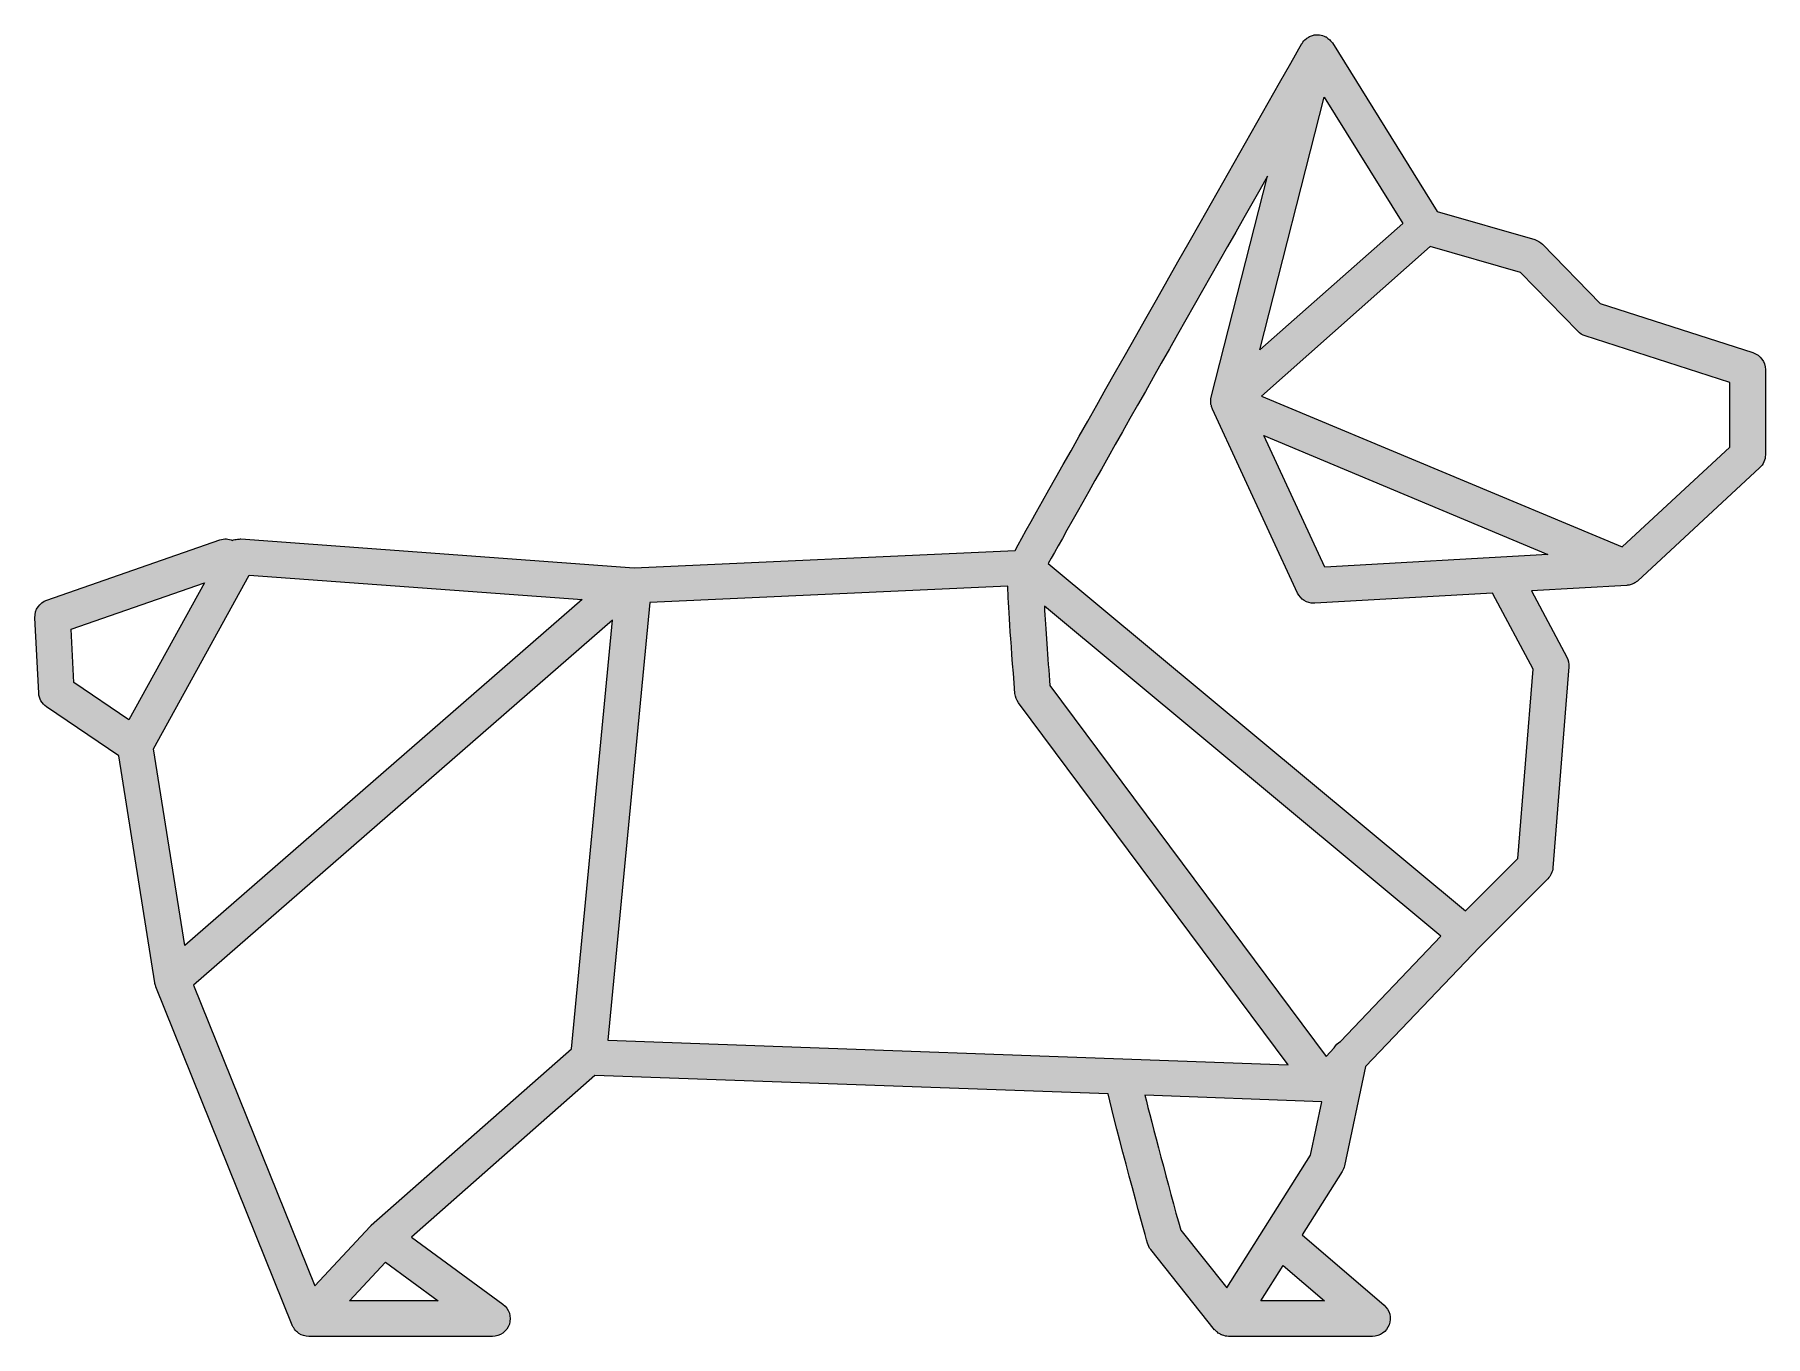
# Model space of a CAD drawing. Header units: inches. Extents: x 6.4 to 75.5, y 66.6 to 118.6.
import ezdxf

# ---------------------------------------------------------------- set-up
doc = ezdxf.new("R2010")
doc.units = ezdxf.units.IN
doc.header["$MEASUREMENT"] = 0
doc.layers.add('Layer 1', color=7, linetype='Continuous')

msp = doc.modelspace()

# ---------------------------------------------------------------- hatches: boundary and pattern name
at = {"layer": 'Layer 1', "true_color": 0xffffff}
h = msp.add_hatch(color=7, dxfattribs=at)
h.dxf.hatch_style = 2
edge = h.paths.add_edge_path()
edge.add_spline(control_points=[(74.964, 105.877), (74.964, 105.877), (68.871, 107.842), (68.871, 107.842), (68.871, 107.842), (66.57, 110.199), (66.57, 110.199), (66.484, 110.287), (66.378, 110.351), (66.259, 110.385), (66.259, 110.385), (62.373, 111.503), (62.373, 111.503), (62.373, 111.503), (58.195, 118.229), (58.195, 118.229), (58.188, 118.24), (58.177, 118.248), (58.17, 118.258), (58.155, 118.28), (58.137, 118.299), (58.119, 118.319), (58.077, 118.366), (58.031, 118.406), (57.98, 118.44), (57.966, 118.449), (57.959, 118.463), (57.944, 118.471), (57.936, 118.476), (57.927, 118.475), (57.92, 118.479), (57.845, 118.518), (57.766, 118.546), (57.682, 118.556), (57.668, 118.558), (57.656, 118.555), (57.642, 118.556), (57.59, 118.56), (57.538, 118.563), (57.486, 118.555), (57.469, 118.552), (57.455, 118.544), (57.439, 118.54), (57.413, 118.534), (57.388, 118.525), (57.363, 118.517), (57.307, 118.497), (57.256, 118.472), (57.207, 118.439), (57.186, 118.425), (57.166, 118.415), (57.146, 118.398), (57.083, 118.346), (57.027, 118.285), (56.985, 118.213), (56.983, 118.21), (56.98, 118.208), (56.978, 118.205), (52.265, 109.912), (46.729, 100.154), (45.539, 97.988), (45.539, 97.988), (30.348, 97.299), (30.348, 97.299), (30.348, 97.299), (14.672, 98.445), (14.672, 98.445), (14.671, 98.445), (14.671, 98.445), (14.671, 98.445), (14.671, 98.445), (14.65, 98.447), (14.65, 98.447), (14.627, 98.448), (14.606, 98.438), (14.584, 98.437), (14.513, 98.436), (14.443, 98.43), (14.376, 98.408), (14.375, 98.408), (14.374, 98.407), (14.372, 98.406), (14.359, 98.402), (14.349, 98.393), (14.337, 98.388), (14.181, 98.452), (14.004, 98.469), (13.834, 98.409), (13.834, 98.409), (6.936, 96.009), (6.936, 96.009), (6.638, 95.906), (6.445, 95.619), (6.46, 95.305), (6.46, 95.305), (6.608, 92.301), (6.608, 92.301), (6.619, 92.079), (6.734, 91.874), (6.919, 91.75), (6.919, 91.75), (9.799, 89.796), (9.799, 89.796), (9.799, 89.796), (11.238, 80.747), (11.238, 80.747), (11.245, 80.699), (11.258, 80.652), (11.274, 80.605), (11.274, 80.604), (11.275, 80.603), (11.275, 80.603), (11.274, 80.602), (11.276, 80.601), (11.276, 80.601), (11.276, 80.6), (11.276, 80.6), (11.276, 80.6), (11.277, 80.599), (11.277, 80.599), (11.277, 80.598), (11.278, 80.597), (11.278, 80.596), (11.278, 80.596), (11.278, 80.596), (11.278, 80.595), (11.278, 80.595), (11.278, 80.595), (11.279, 80.594), (11.279, 80.594), (11.279, 80.594), (11.279, 80.593), (11.279, 80.593), (11.279, 80.592), (11.28, 80.592), (11.28, 80.591), (11.28, 80.591), (11.28, 80.59), (11.28, 80.59), (11.28, 80.59), (11.281, 80.589), (11.281, 80.589), (11.281, 80.589), (11.281, 80.588), (11.281, 80.588), (11.281, 80.587), (11.282, 80.587), (11.282, 80.586), (11.282, 80.586), (16.718, 67.082), (16.718, 67.082), (16.719, 67.079), (16.722, 67.076), (16.723, 67.073), (16.725, 67.07), (16.725, 67.066), (16.726, 67.063), (16.744, 67.022), (16.77, 66.989), (16.794, 66.953), (16.808, 66.933), (16.816, 66.91), (16.832, 66.892), (16.868, 66.848), (16.912, 66.812), (16.957, 66.779), (16.967, 66.772), (16.975, 66.762), (16.984, 66.756), (17.097, 66.681), (17.232, 66.638), (17.375, 66.638), (17.375, 66.638), (24.7, 66.638), (24.7, 66.638), (25.007, 66.638), (25.278, 66.835), (25.374, 67.126), (25.469, 67.418), (25.366, 67.737), (25.119, 67.918), (25.119, 67.918), (21.469, 70.592), (21.469, 70.592), (21.469, 70.592), (28.785, 77.049), (28.785, 77.049), (28.785, 77.049), (49.258, 76.308), (49.258, 76.308), (49.538, 75.006), (50.678, 70.863), (50.818, 70.352), (50.843, 70.26), (50.888, 70.173), (50.948, 70.098), (50.948, 70.098), (53.496, 66.905), (53.496, 66.905), (53.504, 66.895), (53.516, 66.892), (53.523, 66.884), (53.551, 66.852), (53.584, 66.826), (53.618, 66.8), (53.638, 66.783), (53.65, 66.762), (53.672, 66.748), (53.689, 66.737), (53.707, 66.733), (53.725, 66.725), (53.738, 66.718), (53.747, 66.709), (53.761, 66.704), (53.776, 66.698), (53.791, 66.694), (53.806, 66.688), (53.886, 66.659), (53.967, 66.639), (54.049, 66.639), (54.049, 66.639), (54.049, 66.639), (54.049, 66.639), (54.05, 66.639), (54.05, 66.639), (54.05, 66.639), (54.05, 66.639), (59.791, 66.639), (59.791, 66.639), (60.088, 66.639), (60.353, 66.824), (60.456, 67.102), (60.559, 67.38), (60.477, 67.693), (60.253, 67.886), (60.253, 67.886), (56.989, 70.686), (56.989, 70.686), (56.989, 70.686), (58.583, 73.216), (58.583, 73.216), (58.628, 73.287), (58.659, 73.365), (58.677, 73.446), (58.677, 73.446), (59.517, 77.397), (59.517, 77.397), (59.517, 77.397), (64.065, 82.168), (64.065, 82.168), (64.065, 82.168), (64.065, 82.168), (64.065, 82.168), (64.065, 82.168), (66.78, 84.89), (66.78, 84.89), (66.898, 85.008), (66.971, 85.166), (66.984, 85.333), (66.984, 85.333), (67.623, 93.341), (67.623, 93.341), (67.634, 93.477), (67.606, 93.612), (67.542, 93.731), (67.542, 93.731), (66.133, 96.375), (66.133, 96.375), (66.133, 96.375), (69.935, 96.592), (69.935, 96.592), (69.952, 96.593), (69.965, 96.601), (69.982, 96.603), (70.037, 96.61), (70.089, 96.621), (70.14, 96.639), (70.165, 96.649), (70.189, 96.661), (70.213, 96.674), (70.258, 96.696), (70.298, 96.723), (70.337, 96.754), (70.349, 96.764), (70.364, 96.769), (70.376, 96.779), (70.376, 96.779), (75.23, 101.281), (75.23, 101.281), (75.376, 101.415), (75.458, 101.603), (75.458, 101.801), (75.458, 101.801), (75.458, 105.203), (75.458, 105.203), (75.455, 105.51), (75.257, 105.783), (74.964, 105.877)], knot_values=[0, 0, 0, 0, 1, 1, 1, 2, 2, 2, 3, 3, 3, 4, 4, 4, 5, 5, 5, 6, 6, 6, 7, 7, 7, 8, 8, 8, 9, 9, 9, 10, 10, 10, 11, 11, 11, 12, 12, 12, 13, 13, 13, 14, 14, 14, 15, 15, 15, 16, 16, 16, 17, 17, 17, 18, 18, 18, 19, 19, 19, 20, 20, 20, 21, 21, 21, 22, 22, 22, 23, 23, 23, 24, 24, 24, 25, 25, 25, 26, 26, 26, 27, 27, 27, 28, 28, 28, 29, 29, 29, 30, 30, 30, 31, 31, 31, 32, 32, 32, 33, 33, 33, 34, 34, 34, 35, 35, 35, 36, 36, 36, 37, 37, 37, 38, 38, 38, 39, 39, 39, 40, 40, 40, 41, 41, 41, 42, 42, 42, 43, 43, 43, 44, 44, 44, 45, 45, 45, 46, 46, 46, 47, 47, 47, 48, 48, 48, 49, 49, 49, 50, 50, 50, 51, 51, 51, 52, 52, 52, 53, 53, 53, 54, 54, 54, 55, 55, 55, 56, 56, 56, 57, 57, 57, 58, 58, 58, 59, 59, 59, 60, 60, 60, 61, 61, 61, 62, 62, 62, 63, 63, 63, 64, 64, 64, 65, 65, 65, 66, 66, 66, 67, 67, 67, 68, 68, 68, 69, 69, 69, 70, 70, 70, 71, 71, 71, 72, 72, 72, 73, 73, 73, 74, 74, 74, 75, 75, 75, 76, 76, 76, 77, 77, 77, 78, 78, 78, 79, 79, 79, 80, 80, 80, 81, 81, 81, 82, 82, 82, 83, 83, 83, 84, 84, 84, 85, 85, 85, 86, 86, 86, 87, 87, 87, 88, 88, 88, 89, 89, 89, 90, 90, 90, 91, 91, 91, 92, 92, 92, 93, 93, 93, 94, 94, 94, 95, 95, 95, 96, 96, 96, 97, 97, 97, 98, 98, 98, 99, 99, 99, 99], degree=3, periodic=1)
h.paths.add_polyline_path([(57.892, 97.325), (55.46, 102.569), (66.783, 97.832)])
h.paths.add_polyline_path([(60.999, 111.032), (55.305, 105.986), (57.871, 116.067)])
edge = h.paths.add_edge_path()
edge.add_spline(control_points=[(58.519, 78.407), (58.413, 78.344), (58.329, 78.253), (58.267, 78.142), (58.267, 78.142), (57.942, 77.801), (57.942, 77.801), (57.942, 77.801), (46.931, 92.595), (46.931, 92.595), (46.841, 93.71), (46.759, 94.875), (46.707, 95.759), (46.707, 95.759), (62.514, 82.598), (62.514, 82.598), (62.514, 82.598), (58.519, 78.407), (58.519, 78.407)], knot_values=[0, 0, 0, 0, 1, 1, 1, 2, 2, 2, 3, 3, 3, 4, 4, 4, 5, 5, 5, 6, 6, 6, 6], degree=3, periodic=1)
h.paths.add_polyline_path([(7.902, 94.844), (13.213, 96.693), (10.205, 91.231), (8.007, 92.723)])
h.paths.add_polyline_path([(11.189, 90.08), (15, 97), (28.279, 96.029), (12.438, 82.226)])
edge = h.paths.add_edge_path()
edge.add_spline(control_points=[(29.491, 95.205), (29.491, 95.205), (27.849, 78.114), (27.849, 78.114), (27.849, 78.114), (19.87, 71.072), (19.87, 71.072), (19.861, 71.064), (19.858, 71.054), (19.85, 71.047), (19.84, 71.037), (19.828, 71.033), (19.819, 71.024), (19.819, 71.024), (17.614, 68.649), (17.614, 68.649), (17.614, 68.649), (12.784, 80.649), (12.784, 80.649), (12.784, 80.649), (29.491, 95.205), (29.491, 95.205)], knot_values=[0, 0, 0, 0, 1, 1, 1, 2, 2, 2, 3, 3, 3, 4, 4, 4, 5, 5, 5, 6, 6, 6, 7, 7, 7, 7], degree=3, periodic=1)
h.paths.add_polyline_path([(19, 68.056), (20.43, 69.596), (22.534, 68.056)])
edge = h.paths.add_edge_path()
edge.add_spline(control_points=[(30.982, 95.91), (30.982, 95.91), (45.253, 96.556), (45.253, 96.556), (45.274, 95.843), (45.349, 94.581), (45.536, 92.278), (45.547, 92.145), (45.595, 92.019), (45.674, 91.913), (45.674, 91.913), (56.426, 77.467), (56.426, 77.467), (56.426, 77.467), (29.306, 78.448), (29.306, 78.448), (29.306, 78.448), (30.982, 95.91), (30.982, 95.91)], knot_values=[0, 0, 0, 0, 1, 1, 1, 2, 2, 2, 3, 3, 3, 4, 4, 4, 5, 5, 5, 6, 6, 6, 6], degree=3, periodic=1)
h.paths.add_polyline_path([(57.876, 68.056), (55.333, 68.056), (56.225, 69.472)])
edge = h.paths.add_edge_path()
edge.add_spline(control_points=[(53.98, 68.569), (53.98, 68.569), (52.145, 70.869), (52.145, 70.869), (51.661, 72.627), (50.993, 75.114), (50.72, 76.255), (50.72, 76.255), (57.769, 76), (57.769, 76), (57.769, 76), (57.315, 73.864), (57.315, 73.864), (57.315, 73.864), (53.98, 68.569), (53.98, 68.569)], knot_values=[0, 0, 0, 0, 1, 1, 1, 2, 2, 2, 3, 3, 3, 4, 4, 4, 5, 5, 5, 5], degree=3, periodic=1)
edge = h.paths.add_edge_path()
edge.add_spline(control_points=[(64.589, 96.256), (64.589, 96.256), (66.193, 93.247), (66.193, 93.247), (66.193, 93.247), (65.591, 85.706), (65.591, 85.706), (65.591, 85.706), (63.507, 83.616), (63.507, 83.616), (63.507, 83.616), (46.866, 97.47), (46.866, 97.47), (47.972, 99.462), (52.335, 107.156), (55.607, 112.92), (55.607, 112.92), (53.362, 104.101), (53.362, 104.101), (53.34, 104.012), (53.339, 103.92), (53.351, 103.83), (53.352, 103.823), (53.348, 103.816), (53.349, 103.809), (53.352, 103.793), (53.365, 103.782), (53.368, 103.766), (53.38, 103.719), (53.386, 103.671), (53.406, 103.627), (53.406, 103.627), (56.808, 96.289), (56.808, 96.289), (56.924, 96.037), (57.176, 95.878), (57.451, 95.878), (57.465, 95.878), (57.477, 95.879), (57.491, 95.88), (57.491, 95.88), (64.58, 96.284), (64.58, 96.284), (64.585, 96.277), (64.584, 96.266), (64.589, 96.256)], knot_values=[0, 0, 0, 0, 1, 1, 1, 2, 2, 2, 3, 3, 3, 4, 4, 4, 5, 5, 5, 6, 6, 6, 7, 7, 7, 8, 8, 8, 9, 9, 9, 10, 10, 10, 11, 11, 11, 12, 12, 12, 13, 13, 13, 14, 14, 14, 15, 15, 15, 15], degree=3, periodic=1)
edge = h.paths.add_edge_path()
edge.add_spline(control_points=[(74.037, 102.11), (74.037, 102.11), (69.744, 98.129), (69.744, 98.129), (69.744, 98.129), (55.363, 104.146), (55.363, 104.146), (55.363, 104.146), (62.094, 110.111), (62.094, 110.111), (62.094, 110.111), (65.687, 109.077), (65.687, 109.077), (65.687, 109.077), (67.979, 106.728), (67.979, 106.728), (68.059, 106.646), (68.159, 106.584), (68.268, 106.548), (68.268, 106.548), (74.037, 104.688), (74.037, 104.688), (74.037, 104.688), (74.037, 102.11), (74.037, 102.11), (74.037, 102.11), (74.037, 102.11), (74.037, 102.11)], knot_values=[0, 0, 0, 0, 1, 1, 1, 2, 2, 2, 3, 3, 3, 4, 4, 4, 5, 5, 5, 6, 6, 6, 7, 7, 7, 8, 8, 8, 9, 9, 9, 9], degree=3, periodic=1)

# ---------------------------------------------------------------- linework, layer by layer
at = {"layer": 'Layer 1', "lineweight": 0}
for points in [[(60.999, 111.032), (55.305, 105.986), (57.871, 116.067), (60.999, 111.032)], [(57.892, 97.325), (55.46, 102.569), (66.783, 97.832), (57.892, 97.325)], [(7.902, 94.844), (13.213, 96.693), (10.205, 91.231), (8.007, 92.723), (7.902, 94.844)], [(11.189, 90.08), (15, 97), (28.279, 96.029), (12.438, 82.226), (11.189, 90.08)], [(19, 68.056), (20.43, 69.596), (22.534, 68.056), (19, 68.056)], [(57.876, 68.056), (55.333, 68.056), (56.225, 69.472), (57.876, 68.056)]]:
    msp.add_lwpolyline(points, dxfattribs=at)
for points, knots in [([(74.964, 105.877), (74.964, 105.877), (68.871, 107.842), (68.871, 107.842), (68.871, 107.842), (66.57, 110.199), (66.57, 110.199), (66.484, 110.287), (66.378, 110.351), (66.259, 110.385), (66.259, 110.385), (62.373, 111.503), (62.373, 111.503), (62.373, 111.503), (58.195, 118.229), (58.195, 118.229), (58.188, 118.24), (58.177, 118.248), (58.17, 118.258), (58.155, 118.28), (58.137, 118.299), (58.119, 118.319), (58.077, 118.366), (58.031, 118.406), (57.98, 118.44), (57.966, 118.449), (57.959, 118.463), (57.944, 118.471), (57.936, 118.476), (57.927, 118.475), (57.92, 118.479), (57.845, 118.518), (57.766, 118.546), (57.682, 118.556), (57.668, 118.558), (57.656, 118.555), (57.642, 118.556), (57.59, 118.56), (57.538, 118.563), (57.486, 118.555), (57.469, 118.552), (57.455, 118.544), (57.439, 118.54), (57.413, 118.534), (57.388, 118.525), (57.363, 118.517), (57.307, 118.497), (57.256, 118.472), (57.207, 118.439), (57.186, 118.425), (57.166, 118.415), (57.146, 118.398), (57.083, 118.346), (57.027, 118.285), (56.985, 118.213), (56.983, 118.21), (56.98, 118.208), (56.978, 118.205), (52.265, 109.912), (46.729, 100.154), (45.539, 97.988), (45.539, 97.988), (30.348, 97.299), (30.348, 97.299), (30.348, 97.299), (14.672, 98.445), (14.672, 98.445), (14.671, 98.445), (14.671, 98.445), (14.671, 98.445), (14.671, 98.445), (14.65, 98.447), (14.65, 98.447), (14.627, 98.448), (14.606, 98.438), (14.584, 98.437), (14.513, 98.436), (14.443, 98.43), (14.376, 98.408), (14.375, 98.408), (14.374, 98.407), (14.372, 98.406), (14.359, 98.402), (14.349, 98.393), (14.337, 98.388), (14.181, 98.452), (14.004, 98.469), (13.834, 98.409), (13.834, 98.409), (6.936, 96.009), (6.936, 96.009), (6.638, 95.906), (6.445, 95.619), (6.46, 95.305), (6.46, 95.305), (6.608, 92.301), (6.608, 92.301), (6.619, 92.079), (6.734, 91.874), (6.919, 91.75), (6.919, 91.75), (9.799, 89.796), (9.799, 89.796), (9.799, 89.796), (11.238, 80.747), (11.238, 80.747), (11.245, 80.699), (11.258, 80.652), (11.274, 80.605), (11.274, 80.604), (11.275, 80.603), (11.275, 80.603), (11.274, 80.602), (11.276, 80.601), (11.276, 80.601), (11.276, 80.6), (11.276, 80.6), (11.276, 80.6), (11.277, 80.599), (11.277, 80.599), (11.277, 80.598), (11.278, 80.597), (11.278, 80.596), (11.278, 80.596), (11.278, 80.596), (11.278, 80.595), (11.278, 80.595), (11.278, 80.595), (11.279, 80.594), (11.279, 80.594), (11.279, 80.594), (11.279, 80.593), (11.279, 80.593), (11.279, 80.592), (11.28, 80.592), (11.28, 80.591), (11.28, 80.591), (11.28, 80.59), (11.28, 80.59), (11.28, 80.59), (11.281, 80.589), (11.281, 80.589), (11.281, 80.589), (11.281, 80.588), (11.281, 80.588), (11.281, 80.587), (11.282, 80.587), (11.282, 80.586), (11.282, 80.586), (16.718, 67.082), (16.718, 67.082), (16.719, 67.079), (16.722, 67.076), (16.723, 67.073), (16.725, 67.07), (16.725, 67.066), (16.726, 67.063), (16.744, 67.022), (16.77, 66.989), (16.794, 66.953), (16.808, 66.933), (16.816, 66.91), (16.832, 66.892), (16.868, 66.848), (16.912, 66.812), (16.957, 66.779), (16.967, 66.772), (16.975, 66.762), (16.984, 66.756), (17.097, 66.681), (17.232, 66.638), (17.375, 66.638), (17.375, 66.638), (24.7, 66.638), (24.7, 66.638), (25.007, 66.638), (25.278, 66.835), (25.374, 67.126), (25.469, 67.418), (25.366, 67.737), (25.119, 67.918), (25.119, 67.918), (21.469, 70.592), (21.469, 70.592), (21.469, 70.592), (28.785, 77.049), (28.785, 77.049), (28.785, 77.049), (49.258, 76.308), (49.258, 76.308), (49.538, 75.006), (50.678, 70.863), (50.818, 70.352), (50.843, 70.26), (50.888, 70.173), (50.948, 70.098), (50.948, 70.098), (53.496, 66.905), (53.496, 66.905), (53.504, 66.895), (53.516, 66.892), (53.523, 66.884), (53.551, 66.852), (53.584, 66.826), (53.618, 66.8), (53.638, 66.783), (53.65, 66.762), (53.672, 66.748), (53.689, 66.737), (53.707, 66.733), (53.725, 66.725), (53.738, 66.718), (53.747, 66.709), (53.761, 66.704), (53.776, 66.698), (53.791, 66.694), (53.806, 66.688), (53.886, 66.659), (53.967, 66.639), (54.049, 66.639), (54.049, 66.639), (54.049, 66.639), (54.049, 66.639), (54.05, 66.639), (54.05, 66.639), (54.05, 66.639), (54.05, 66.639), (59.791, 66.639), (59.791, 66.639), (60.088, 66.639), (60.353, 66.824), (60.456, 67.102), (60.559, 67.38), (60.477, 67.693), (60.253, 67.886), (60.253, 67.886), (56.989, 70.686), (56.989, 70.686), (56.989, 70.686), (58.583, 73.216), (58.583, 73.216), (58.628, 73.287), (58.659, 73.365), (58.677, 73.446), (58.677, 73.446), (59.517, 77.397), (59.517, 77.397), (59.517, 77.397), (64.065, 82.168), (64.065, 82.168), (64.065, 82.168), (64.065, 82.168), (64.065, 82.168), (64.065, 82.168), (66.78, 84.89), (66.78, 84.89), (66.898, 85.008), (66.971, 85.166), (66.984, 85.333), (66.984, 85.333), (67.623, 93.341), (67.623, 93.341), (67.634, 93.477), (67.606, 93.612), (67.542, 93.731), (67.542, 93.731), (66.133, 96.375), (66.133, 96.375), (66.133, 96.375), (69.935, 96.592), (69.935, 96.592), (69.952, 96.593), (69.965, 96.601), (69.982, 96.603), (70.037, 96.61), (70.089, 96.621), (70.14, 96.639), (70.165, 96.649), (70.189, 96.661), (70.213, 96.674), (70.258, 96.696), (70.298, 96.723), (70.337, 96.754), (70.349, 96.764), (70.364, 96.769), (70.376, 96.779), (70.376, 96.779), (75.23, 101.281), (75.23, 101.281), (75.376, 101.415), (75.458, 101.603), (75.458, 101.801), (75.458, 101.801), (75.458, 105.203), (75.458, 105.203), (75.455, 105.51), (75.257, 105.783), (74.964, 105.877)], [0, 0, 0, 0, 1, 1, 1, 2, 2, 2, 3, 3, 3, 4, 4, 4, 5, 5, 5, 6, 6, 6, 7, 7, 7, 8, 8, 8, 9, 9, 9, 10, 10, 10, 11, 11, 11, 12, 12, 12, 13, 13, 13, 14, 14, 14, 15, 15, 15, 16, 16, 16, 17, 17, 17, 18, 18, 18, 19, 19, 19, 20, 20, 20, 21, 21, 21, 22, 22, 22, 23, 23, 23, 24, 24, 24, 25, 25, 25, 26, 26, 26, 27, 27, 27, 28, 28, 28, 29, 29, 29, 30, 30, 30, 31, 31, 31, 32, 32, 32, 33, 33, 33, 34, 34, 34, 35, 35, 35, 36, 36, 36, 37, 37, 37, 38, 38, 38, 39, 39, 39, 40, 40, 40, 41, 41, 41, 42, 42, 42, 43, 43, 43, 44, 44, 44, 45, 45, 45, 46, 46, 46, 47, 47, 47, 48, 48, 48, 49, 49, 49, 50, 50, 50, 51, 51, 51, 52, 52, 52, 53, 53, 53, 54, 54, 54, 55, 55, 55, 56, 56, 56, 57, 57, 57, 58, 58, 58, 59, 59, 59, 60, 60, 60, 61, 61, 61, 62, 62, 62, 63, 63, 63, 64, 64, 64, 65, 65, 65, 66, 66, 66, 67, 67, 67, 68, 68, 68, 69, 69, 69, 70, 70, 70, 71, 71, 71, 72, 72, 72, 73, 73, 73, 74, 74, 74, 75, 75, 75, 76, 76, 76, 77, 77, 77, 78, 78, 78, 79, 79, 79, 80, 80, 80, 81, 81, 81, 82, 82, 82, 83, 83, 83, 84, 84, 84, 85, 85, 85, 86, 86, 86, 87, 87, 87, 88, 88, 88, 89, 89, 89, 90, 90, 90, 91, 91, 91, 92, 92, 92, 93, 93, 93, 94, 94, 94, 95, 95, 95, 96, 96, 96, 97, 97, 97, 98, 98, 98, 99, 99, 99, 99]), ([(64.589, 96.256), (64.589, 96.256), (66.193, 93.247), (66.193, 93.247), (66.193, 93.247), (65.591, 85.706), (65.591, 85.706), (65.591, 85.706), (63.507, 83.616), (63.507, 83.616), (63.507, 83.616), (46.866, 97.47), (46.866, 97.47), (47.972, 99.462), (52.335, 107.156), (55.607, 112.92), (55.607, 112.92), (53.362, 104.101), (53.362, 104.101), (53.34, 104.012), (53.339, 103.92), (53.351, 103.83), (53.352, 103.823), (53.348, 103.816), (53.349, 103.809), (53.352, 103.793), (53.365, 103.782), (53.368, 103.766), (53.38, 103.719), (53.386, 103.671), (53.406, 103.627), (53.406, 103.627), (56.808, 96.289), (56.808, 96.289), (56.924, 96.037), (57.176, 95.878), (57.451, 95.878), (57.465, 95.878), (57.477, 95.879), (57.491, 95.88), (57.491, 95.88), (64.58, 96.284), (64.58, 96.284), (64.585, 96.277), (64.584, 96.266), (64.589, 96.256)], [0, 0, 0, 0, 1, 1, 1, 2, 2, 2, 3, 3, 3, 4, 4, 4, 5, 5, 5, 6, 6, 6, 7, 7, 7, 8, 8, 8, 9, 9, 9, 10, 10, 10, 11, 11, 11, 12, 12, 12, 13, 13, 13, 14, 14, 14, 15, 15, 15, 15]), ([(74.037, 102.11), (74.037, 102.11), (69.744, 98.129), (69.744, 98.129), (69.744, 98.129), (55.363, 104.146), (55.363, 104.146), (55.363, 104.146), (62.094, 110.111), (62.094, 110.111), (62.094, 110.111), (65.687, 109.077), (65.687, 109.077), (65.687, 109.077), (67.979, 106.728), (67.979, 106.728), (68.059, 106.646), (68.159, 106.584), (68.268, 106.548), (68.268, 106.548), (74.037, 104.688), (74.037, 104.688), (74.037, 104.688), (74.037, 102.11), (74.037, 102.11), (74.037, 102.11), (74.037, 102.11), (74.037, 102.11)], [0, 0, 0, 0, 1, 1, 1, 2, 2, 2, 3, 3, 3, 4, 4, 4, 5, 5, 5, 6, 6, 6, 7, 7, 7, 8, 8, 8, 9, 9, 9, 9]), ([(30.982, 95.91), (30.982, 95.91), (45.253, 96.556), (45.253, 96.556), (45.274, 95.843), (45.349, 94.581), (45.536, 92.278), (45.547, 92.145), (45.595, 92.019), (45.674, 91.913), (45.674, 91.913), (56.426, 77.467), (56.426, 77.467), (56.426, 77.467), (29.306, 78.448), (29.306, 78.448), (29.306, 78.448), (30.982, 95.91), (30.982, 95.91)], [0, 0, 0, 0, 1, 1, 1, 2, 2, 2, 3, 3, 3, 4, 4, 4, 5, 5, 5, 6, 6, 6, 6]), ([(58.519, 78.407), (58.413, 78.344), (58.329, 78.253), (58.267, 78.142), (58.267, 78.142), (57.942, 77.801), (57.942, 77.801), (57.942, 77.801), (46.931, 92.595), (46.931, 92.595), (46.841, 93.71), (46.759, 94.875), (46.707, 95.759), (46.707, 95.759), (62.514, 82.598), (62.514, 82.598), (62.514, 82.598), (58.519, 78.407), (58.519, 78.407)], [0, 0, 0, 0, 1, 1, 1, 2, 2, 2, 3, 3, 3, 4, 4, 4, 5, 5, 5, 6, 6, 6, 6]), ([(29.491, 95.205), (29.491, 95.205), (27.849, 78.114), (27.849, 78.114), (27.849, 78.114), (19.87, 71.072), (19.87, 71.072), (19.861, 71.064), (19.858, 71.054), (19.85, 71.047), (19.84, 71.037), (19.828, 71.033), (19.819, 71.024), (19.819, 71.024), (17.614, 68.649), (17.614, 68.649), (17.614, 68.649), (12.784, 80.649), (12.784, 80.649), (12.784, 80.649), (29.491, 95.205), (29.491, 95.205)], [0, 0, 0, 0, 1, 1, 1, 2, 2, 2, 3, 3, 3, 4, 4, 4, 5, 5, 5, 6, 6, 6, 7, 7, 7, 7]), ([(53.98, 68.569), (53.98, 68.569), (52.145, 70.869), (52.145, 70.869), (51.661, 72.627), (50.993, 75.114), (50.72, 76.255), (50.72, 76.255), (57.769, 76), (57.769, 76), (57.769, 76), (57.315, 73.864), (57.315, 73.864), (57.315, 73.864), (53.98, 68.569), (53.98, 68.569)], [0, 0, 0, 0, 1, 1, 1, 2, 2, 2, 3, 3, 3, 4, 4, 4, 5, 5, 5, 5])]:
    msp.add_open_spline(points, degree=3, knots=knots, dxfattribs=at)

doc.saveas('drawing.dxf')
